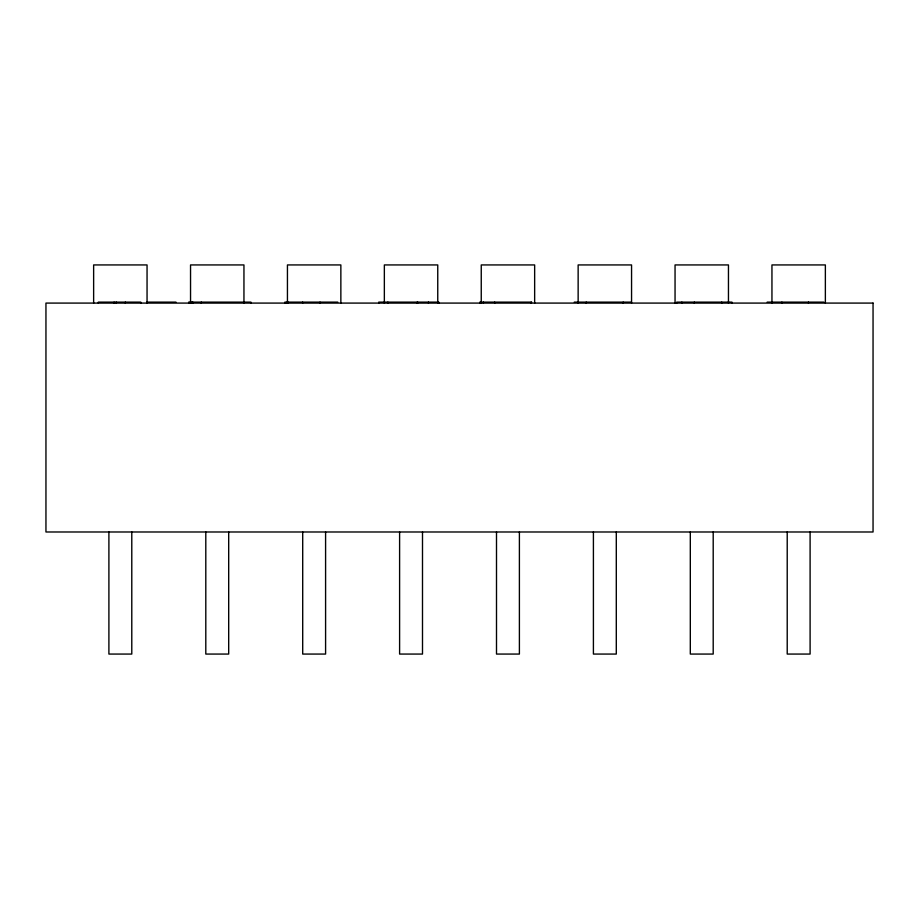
<?xml version="1.0" encoding="UTF-8"?>
<svg xmlns="http://www.w3.org/2000/svg" width="919" height="919" viewBox="0 0 919 919"><rect width="100%" height="100%" fill="white"/><g stroke="black" fill="none" stroke-linecap="round" stroke-linejoin="round"><path stroke-width="1.38" d="M146.868 302.133L175.977 302.133M337.79 302.133L284.879 302.133L284.879 303.086M531.71 302.133L479.844 302.133L479.844 303.086M574.26 302.133L630.744 302.133M767.158 302.133L823.872 302.133M825.365 303.086L825.365 264.936L771.949 264.936L771.949 303.086M810.099 531.986L810.099 654.064L787.215 654.064L787.215 531.986M808.444 302.133L808.444 303.086M781.897 302.133L781.897 303.086M731.972 303.086L731.972 302.133L676.717 302.133L676.717 303.086M728.457 303.086L728.457 264.936L675.051 264.936L675.051 303.086M721.737 302.133L721.737 303.086M713.201 531.986L713.201 654.064L690.307 654.064L690.307 531.986M694.316 302.133L694.316 303.086M681.864 302.133L681.864 303.086M631.56 303.086L631.56 264.936L578.143 264.936L578.143 303.086M623.197 302.133L623.197 303.086M616.293 531.986L616.293 654.064L593.41 654.064L593.41 531.986M586.242 302.133L586.242 303.086M534.651 303.086L534.651 264.936L481.246 264.936L481.246 303.086M531.182 302.133L531.182 303.086M519.396 531.986L519.396 654.064L496.501 654.064L496.501 531.986M494.698 302.133L494.698 303.086M483.417 302.133L483.417 303.086M480.66 302.133L480.66 303.086M438.788 303.086L438.788 302.133L378.743 302.133L378.743 303.086M437.754 303.086L437.754 264.936L384.349 264.936L384.349 303.086M428.438 302.133L428.438 303.086M422.499 531.986L422.499 654.064L399.604 654.064L399.604 531.986M417.685 302.133L417.685 303.086M417.215 302.133L417.215 303.086M387.864 302.133L387.864 303.086M340.857 303.086L340.857 264.936L287.44 264.936L287.44 303.086M325.59 531.986L325.59 654.064L302.707 654.064L302.707 531.986M320.019 302.133L320.019 303.086M302.65 302.133L302.65 303.086M287.98 302.133L287.98 303.086M287.268 302.133L287.268 303.086M250.933 303.086L250.933 302.133L188.659 302.133L188.659 303.086M244.086 302.133L244.086 303.086M243.949 303.086L243.949 264.936L190.543 264.936L190.543 303.086M228.693 531.986L228.693 654.064L205.799 654.064L205.799 531.986M201.295 302.133L201.295 303.086M192.818 302.133L192.818 303.086M192.174 302.133L192.174 303.086M190.359 302.133L190.359 303.086M147.051 303.086L147.051 264.936L93.635 264.936L93.635 303.086M140.779 303.086L140.779 302.133L98.333 302.133L98.333 303.086M131.785 531.986L131.785 654.064L108.901 654.064L108.901 531.986M125.34 302.133L125.34 303.086M116.288 302.133L116.288 303.086M114.117 302.133L114.117 303.086M873.05 303.086L45.95 303.086L45.95 531.986L873.05 531.986L873.05 303.086"/></g></svg>
